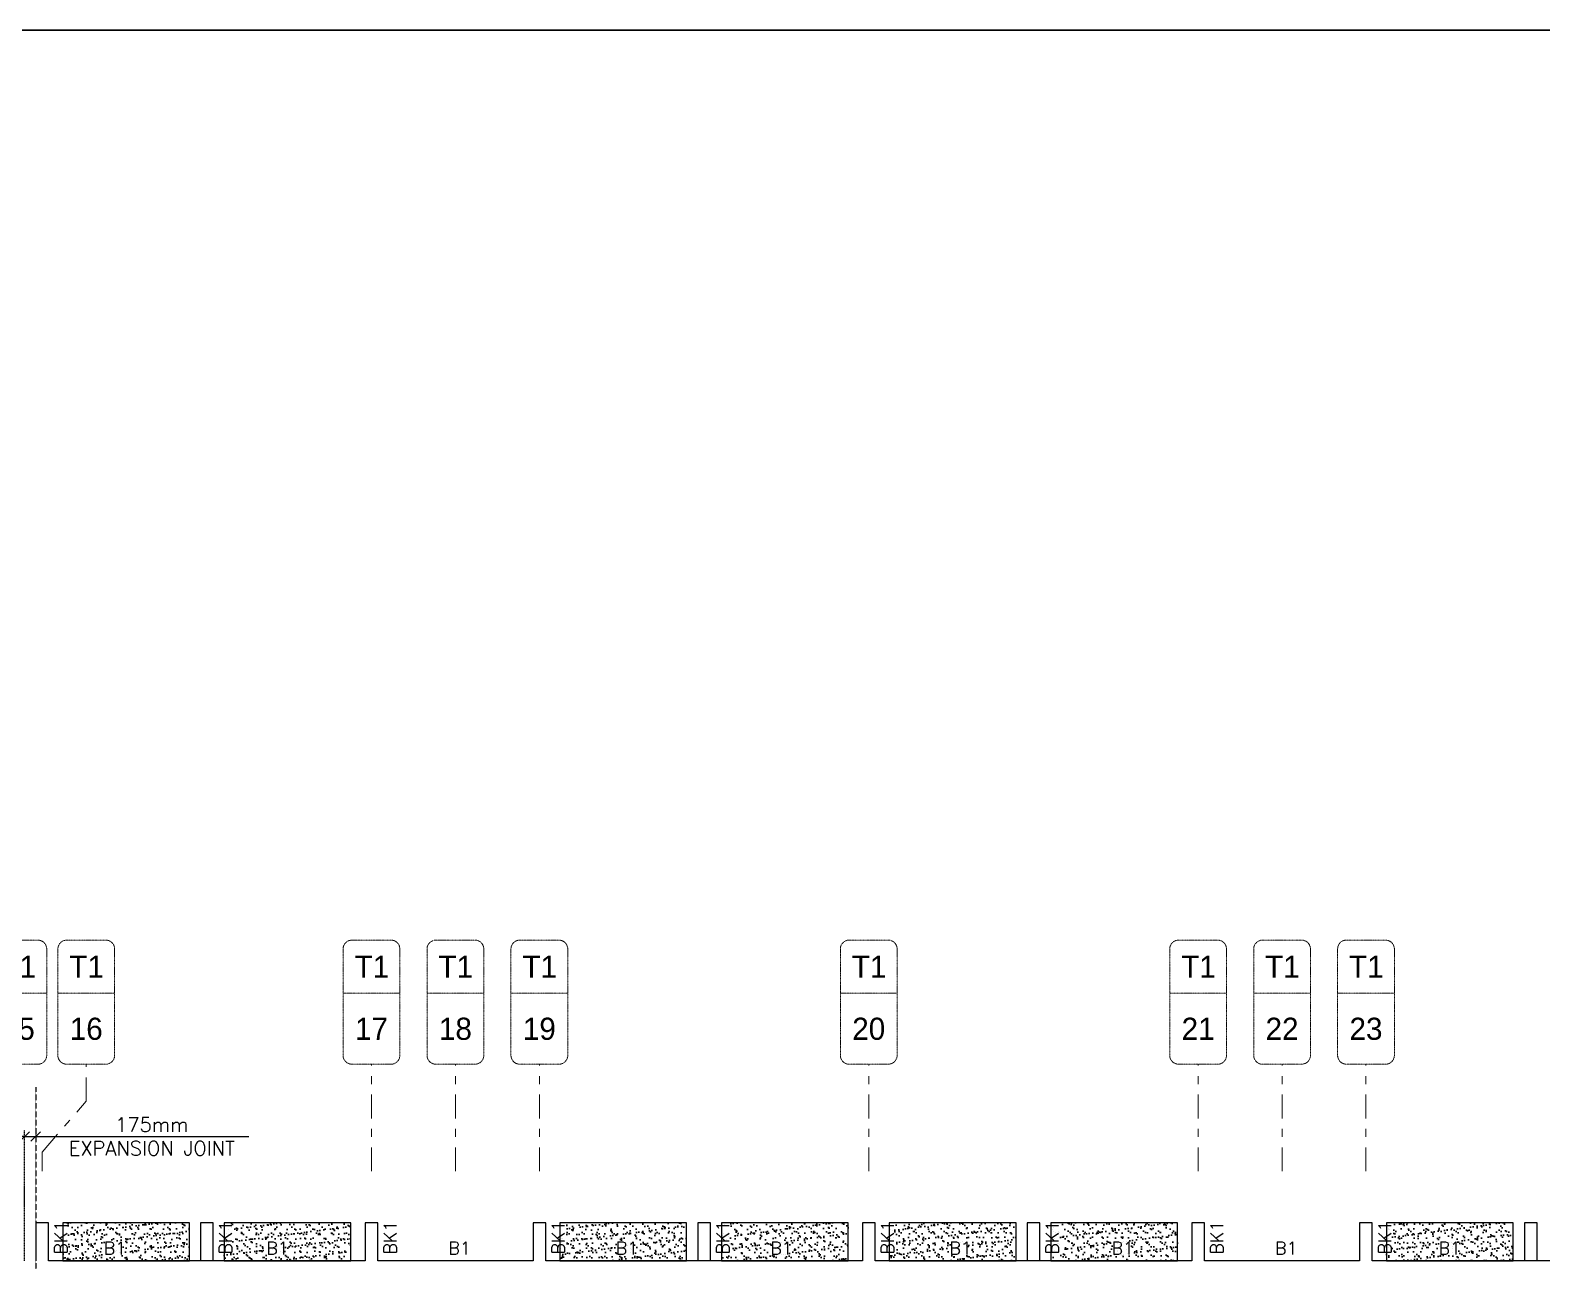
# Model space of a CAD drawing. Header units: millimetres. Extents: x 1078357 to 2594950, y -5122486 to -4636555.
# Drawn here: x 1151216 to 1175078, y -4655991 to -4636555 of the extents above; entities that cross this region are included whole.
import ezdxf
from ezdxf.enums import TextEntityAlignment as Align

# ---------------------------------------------------------------- set-up
doc = ezdxf.new("R2010")
doc.units = ezdxf.units.MM
doc.header["$PDMODE"] = 35
for name, pattern in [('CONTINOUS', [0]), ('DGN STYLE 7', [8.34, 3.75, -1.67, 1.25, -1.67]), ('DOT', [0.25, 0, -0.25]), ('HIDDEN', [0.375, 0.25, -0.125]), ('New Retail block$0$CONTINOUS', [0])]:
    doc.linetypes.add(name, pattern=pattern)
doc.layers.get('0').update_dxf_attribs({"lineweight": 0})
doc.layers.get('Defpoints').update_dxf_attribs({"lineweight": 0})
for name, color, linetype, lineweight in [('Boundary', 40, 'Continuous', 30), ('GRID LINE', 8, 'Continuous', 0), ('GRID NO', 8, 'DGN STYLE 7', 13), ('HATCH', 8, 'Continuous', 30)]:
    doc.layers.add(name, color=color, linetype=linetype, lineweight=lineweight)
for name, color, linetype in [('EXPANSION JOINT', 10, 'HIDDEN'), ('EXPANTION JOINT', 240, 'Continuous'), ('S-BEAM', 3, 'HIDDEN'), ('S-BEAM NO.', 6, 'Continuous'), ('S-SLAB-PROJECTION', 54, 'New Retail block$0$CONTINOUS')]:
    doc.layers.add(name, color=color, linetype=linetype)
doc.styles.add('Roman', font='romans')
doc.styles.add('ROMANS', font='romans.shx', dxfattribs={"width": 0.85})
doc.styles.get("Standard").update_dxf_attribs({"font": 'Adani Regular.ttf', "height": 500})
doc.dimstyles.new('HARESH', dxfattribs={"dimtxt": 150, "dimasz": 75, "dimexe": 0, "dimexo": 0, "dimgap": 25, "dimtad": 1, "dimdec": 0, "dimdsep": 46, "dimtxsty": 'Roman', "dimblk": 'OBLIQUE', "dimcen": 225, "dimdle": 25, "dimclrd": 2, "dimclre": 2, "dimclrt": 7, "dimadec": 8, "dimazin": 1, "dimtfac": 1, "dimtdec": 0, "dimtmove": 0, "dimatfit": 0, "dimfxl": 1, "dimlwd": -1, "dimlwe": -1, "dimarcsym": 0})

# ---------------------------------------------------------------- blocks, each defined once
blk = doc.blocks.new('_Oblique')
at = {"color": 0, "linetype": 'ByBlock', "lineweight": -2}
blk.add_line((-0.5, -0.5), (0.5, 0.5), dxfattribs=at)
blk = doc.blocks.new('*D1445')
at = {"layer": 'Defpoints', "color": 0, "linetype": 'CONTINOUS', "ltscale": 0.5, "transparency": 16777216}
for p in [(1151303, -4653978, 3), (1151303, -4654028), (1151128, -4655991, 0)]:
    blk.add_point(p, dxfattribs=at)
at = {"layer": 'EXPANTION JOINT', "color": 2, "linetype": 'CONTINOUS', "ltscale": 0.5, "transparency": 16777216}
for p, q in [((1151128, -4654028), (1150978, -4654028)), ((1151128, -4654028), (1151303, -4654028)), ((1151303, -4654028), (1154668, -4654028))]:
    blk.add_line(p, q, dxfattribs=at)
at = {"layer": 'EXPANTION JOINT', "color": 2, "linetype": 'DOT', "ltscale": 0.5, "transparency": 16777216}
for p, q in [((1151128, -4655991), (1151128, -4653928)), ((1151303, -4653978), (1151303, -4654128))]:
    blk.add_line(p, q, dxfattribs=at)
at = {"layer": 'EXPANTION JOINT', "color": 2, "linetype": 'CONTINOUS', "ltscale": 0.5, "transparency": 16777216, "xscale": 150, "yscale": 150, "zscale": 150}
blk.add_blockref('_Oblique', (1151128, -4654028), dxfattribs=at)
at = {"layer": 'EXPANTION JOINT', "color": 2, "linetype": 'CONTINOUS', "ltscale": 0.5, "transparency": 16777216, "xscale": 150, "yscale": 150, "zscale": 150, "rotation": 180}
blk.add_blockref('_Oblique', (1151303, -4654028), dxfattribs=at)
at = {"layer": 'EXPANTION JOINT', "color": 7, "linetype": 'CONTINOUS', "ltscale": 0.5, "transparency": 16777216, "char_height": 225, "attachment_point": 5, "style": 'Roman'}
for s, insert in [('175mm', (1153135, -4653840)), ('EXPANSION JOINT ', (1153135, -4654215))]:
    blk.add_mtext(s, dxfattribs=dict(at, insert=insert))
blk = doc.blocks.new('*D1446')
at = {"layer": 'Defpoints', "color": 0, "linetype": 'CONTINOUS', "ltscale": 0.5, "transparency": 16777216}
for p in [(1151303, -4653978, 3), (1151303, -4654028), (1151128, -4655991, 0)]:
    blk.add_point(p, dxfattribs=at)
at = {"layer": 'EXPANTION JOINT', "color": 2, "linetype": 'CONTINOUS', "ltscale": 0.5, "transparency": 16777216}
for p, q in [((1151128, -4654028), (1150978, -4654028)), ((1151128, -4654028), (1151303, -4654028)), ((1151303, -4654028), (1154668, -4654028))]:
    blk.add_line(p, q, dxfattribs=at)
at = {"layer": 'EXPANTION JOINT', "color": 2, "linetype": 'DOT', "ltscale": 0.5, "transparency": 16777216}
for p, q in [((1151128, -4655991), (1151128, -4653928)), ((1151303, -4653978), (1151303, -4654128))]:
    blk.add_line(p, q, dxfattribs=at)
at = {"layer": 'EXPANTION JOINT', "color": 2, "linetype": 'CONTINOUS', "ltscale": 0.5, "transparency": 16777216, "xscale": 150, "yscale": 150, "zscale": 150}
blk.add_blockref('_Oblique', (1151128, -4654028), dxfattribs=at)
at = {"layer": 'EXPANTION JOINT', "color": 2, "linetype": 'CONTINOUS', "ltscale": 0.5, "transparency": 16777216, "xscale": 150, "yscale": 150, "zscale": 150, "rotation": 180}
blk.add_blockref('_Oblique', (1151303, -4654028), dxfattribs=at)
at = {"layer": 'EXPANTION JOINT', "color": 7, "linetype": 'CONTINOUS', "ltscale": 0.5, "transparency": 16777216, "char_height": 225, "attachment_point": 5, "style": 'Roman'}
for s, insert in [('175mm', (1153135, -4653840)), ('EXPANSION JOINT ', (1153135, -4654215))]:
    blk.add_mtext(s, dxfattribs=dict(at, insert=insert))
blk = doc.blocks.new('Tower grid nomenclature-ex')
at = {"layer": 'GRID NO'}
blk.add_lwpolyline([(-1250, -600), (1750, -600, 0.414214), (2000, -350), (2000, 750, 0.414214), (1750, 1000), (-1250, 1000, 0.414214), (-1500, 750), (-1500, -350, 0.414214)], format="xyb", close=True, dxfattribs=at)
blk.add_lwpolyline([(0, 1000), (0, -600)], dxfattribs=at)
at = {"layer": 'GRID NO', "flags": 8}
for p in [(-1235, 400), (1788, 400)]:
    blk.add_attdef('GRID', text='', height=625, dxfattribs=at).set_placement(p, align=Align.MIDDLE_CENTER)

msp = doc.modelspace()

# ---------------------------------------------------------------- hatches: boundary and pattern name
at = {"layer": 'HATCH'}
h = msp.add_hatch(dxfattribs=at)
h.set_pattern_fill('AR-SAND', color=8, scale=3, angle=179.97015)
h.set_pattern_definition([(37.4701541, (-1765330.2, 9331579.07), (-4.7236114, 146.8264517), [0, -115.824, 0, -129.54, 0, -123.825]), (7.4701541, (-1765330.2, 9331579.07), (134.9689868, 214.9772528), [0, -62.484, 0, -104.394, 0, -40.005]), (327.4701541, (-1765423.92, 9331579.12), (237.2979035, 0.3075449), [0, -38.1, 0, -137.16, 0, -179.07]), (317.4701541, (-1765423.92, 9331579.12), (229.1017424, 66.759465), [0, -19.05, 0, -89.916, 0, -102.87])])
h.paths.add_polyline_path([(1153728.3, -4655391.2), (1151728.3, -4655391.2), (1151728.3, -4655991.2), (1153728.3, -4655991.2)])
h = msp.add_hatch(dxfattribs=at)
h.set_pattern_fill('AR-SAND', color=8, scale=3, angle=179.97015)
h.set_pattern_definition([(37.4701541, (-1767880.2, 9331579.07), (-4.7236114, 146.8264517), [0, -115.824, 0, -129.54, 0, -123.825]), (7.4701541, (-1767880.2, 9331579.07), (134.9689868, 214.9772528), [0, -62.484, 0, -104.394, 0, -40.005]), (327.4701541, (-1767973.92, 9331579.12), (237.2979035, 0.3075449), [0, -38.1, 0, -137.16, 0, -179.07]), (317.4701541, (-1767973.92, 9331579.12), (229.1017424, 66.759465), [0, -19.05, 0, -89.916, 0, -102.87])])
h.paths.add_polyline_path([(1156278.3, -4655391.2), (1154278.3, -4655391.2), (1154278.3, -4655991.2), (1156278.3, -4655991.2)])
h = msp.add_hatch(dxfattribs=at)
h.set_pattern_fill('AR-SAND', color=8, scale=3, angle=179.97015)
h.set_pattern_definition([(37.4701541, (-1773180.2, 9331579.07), (-4.7236114, 146.8264517), [0, -115.824, 0, -129.54, 0, -123.825]), (7.4701541, (-1773180.2, 9331579.07), (134.9689868, 214.9772528), [0, -62.484, 0, -104.394, 0, -40.005]), (327.4701541, (-1773273.92, 9331579.12), (237.2979035, 0.3075449), [0, -38.1, 0, -137.16, 0, -179.07]), (317.4701541, (-1773273.92, 9331579.12), (229.1017424, 66.759465), [0, -19.05, 0, -89.916, 0, -102.87])])
h.paths.add_polyline_path([(1161578.3, -4655391.2), (1159578.3, -4655391.2), (1159578.3, -4655991.2), (1161578.3, -4655991.2)])
h = msp.add_hatch(dxfattribs=at)
h.set_pattern_fill('AR-SAND', color=8, scale=3, angle=179.97015)
h.set_pattern_definition([(37.4701541, (-1775730.2, 9331579.07), (-4.7236114, 146.8264517), [0, -115.824, 0, -129.54, 0, -123.825]), (7.4701541, (-1775730.2, 9331579.07), (134.9689868, 214.9772528), [0, -62.484, 0, -104.394, 0, -40.005]), (327.4701541, (-1775823.92, 9331579.12), (237.2979035, 0.3075449), [0, -38.1, 0, -137.16, 0, -179.07]), (317.4701541, (-1775823.92, 9331579.12), (229.1017424, 66.759465), [0, -19.05, 0, -89.916, 0, -102.87])])
h.paths.add_polyline_path([(1164128.3, -4655391.2), (1162128.3, -4655391.2), (1162128.3, -4655991.2), (1164128.3, -4655991.2)])
h = msp.add_hatch(dxfattribs=at)
h.set_pattern_fill('AR-SAND', color=8, scale=3, angle=179.97015)
h.set_pattern_definition([(37.4701541, (-1778380.2, 9331579.07), (-4.7236114, 146.8264517), [0, -115.824, 0, -129.54, 0, -123.825]), (7.4701541, (-1778380.2, 9331579.07), (134.9689868, 214.9772528), [0, -62.484, 0, -104.394, 0, -40.005]), (327.4701541, (-1778473.92, 9331579.12), (237.2979035, 0.3075449), [0, -38.1, 0, -137.16, 0, -179.07]), (317.4701541, (-1778473.92, 9331579.12), (229.1017424, 66.759465), [0, -19.05, 0, -89.916, 0, -102.87])])
h.paths.add_polyline_path([(1166778.3, -4655391.2), (1164778.3, -4655391.2), (1164778.3, -4655991.2), (1166778.3, -4655991.2)])
h = msp.add_hatch(dxfattribs=at)
h.set_pattern_fill('AR-SAND', color=8, scale=3, angle=179.97015)
h.set_pattern_definition([(37.4701541, (-1780930.2, 9331579.07), (-4.7236114, 146.8264517), [0, -115.824, 0, -129.54, 0, -123.825]), (7.4701541, (-1780930.2, 9331579.07), (134.9689868, 214.9772528), [0, -62.484, 0, -104.394, 0, -40.005]), (327.4701541, (-1781023.92, 9331579.12), (237.2979035, 0.3075449), [0, -38.1, 0, -137.16, 0, -179.07]), (317.4701541, (-1781023.92, 9331579.12), (229.1017424, 66.759465), [0, -19.05, 0, -89.916, 0, -102.87])])
h.paths.add_polyline_path([(1169328.3, -4655391.2), (1167328.3, -4655391.2), (1167328.3, -4655991.2), (1169328.3, -4655991.2)])
h = msp.add_hatch(dxfattribs=at)
h.set_pattern_fill('AR-SAND', color=8, scale=3, angle=179.97015)
h.set_pattern_definition([(37.4701541, (-1786230.2, 9331579.07), (-4.7236114, 146.8264517), [0, -115.824, 0, -129.54, 0, -123.825]), (7.4701541, (-1786230.2, 9331579.07), (134.9689868, 214.9772528), [0, -62.484, 0, -104.394, 0, -40.005]), (327.4701541, (-1786323.92, 9331579.12), (237.2979035, 0.3075449), [0, -38.1, 0, -137.16, 0, -179.07]), (317.4701541, (-1786323.92, 9331579.12), (229.1017424, 66.759465), [0, -19.05, 0, -89.916, 0, -102.87])])
h.paths.add_polyline_path([(1174628.3, -4655391.2), (1172628.3, -4655391.2), (1172628.3, -4655991.2), (1174628.3, -4655991.2)])

# ---------------------------------------------------------------- linework, layer by layer
at = {"layer": 'Boundary', "ltscale": 700, "elevation": 0}
msp.add_lwpolyline([(1097224.7, -4636555), (1204038.4, -4636555), (1204038.4, -4684019.2), (1097224.7, -4684019.2)], close=True, dxfattribs=at)
at = {"layer": 'EXPANSION JOINT'}
msp.add_line((1151303.3, -4653251.2, 0), (1151303.3, -4667391.2, 0), dxfattribs=at)
msp.add_line((1151303.3, -4653251.2, 0), (1151303.3, -4667391.2, 0), dxfattribs=at)
at = {"layer": 'GRID LINE', "linetype": 'DGN STYLE 7', "ltscale": 100, "elevation": 0}
for points in [[(1151403.4, -4654575.5), (1151403.4, -4654276.6), (1152100.6, -4653471.7), (1152100.6, -4652886.6)], [(1156603.4, -4654575.5), (1156603.4, -4652886.6)], [(1157928.4, -4654575.5), (1157928.4, -4652886.6)], [(1159253.4, -4654575.5), (1159253.4, -4652886.6)], [(1164453.4, -4654575.5), (1164453.4, -4652886.6)], [(1169653.4, -4654575.5), (1169653.4, -4652886.6)], [(1170978.4, -4654575.5), (1170978.4, -4652886.6)], [(1172303.4, -4654575.5), (1172303.4, -4652886.6)]]:
    msp.add_lwpolyline(points, dxfattribs=at)
at = {"layer": 'S-BEAM', "linetype": 'CONTINOUS', "ltscale": 700}
for p, q in [((1151503.3, -4655391.1, 0), (1151303.3, -4655391.1, 0)), ((1151303.3, -4655391.1, 0), (1151303.4, -4655991.1, 0)), ((1151503.3, -4655991.1, 0), (1151503.3, -4655391.1, 0)), ((1154103.3, -4655391.1, 0), (1153903.3, -4655391.1, 0)), ((1153903.3, -4655391.1, 0), (1153903.4, -4655991.1, 0)), ((1154103.3, -4655991.1, 0), (1154103.3, -4655391.1, 0)), ((1156703.3, -4655391.1, 0), (1156503.3, -4655391.1, 0)), ((1156503.3, -4655391.1, 0), (1156503.4, -4655991.1, 0)), ((1156703.3, -4655991.1, 0), (1156703.3, -4655391.1, 0)), ((1159353.3, -4655391.1, 0), (1159153.3, -4655391.1, 0)), ((1159153.3, -4655391.1, 0), (1159153.4, -4655991.1, 0)), ((1159353.3, -4655991.1, 0), (1159353.3, -4655391.1, 0)), ((1161953.3, -4655391.2, 0), (1161753.3, -4655391.2, 0)), ((1161753.3, -4655391.2, 0), (1161753.4, -4655991.2, 0)), ((1161953.3, -4655991.2, 0), (1161953.3, -4655391.2, 0)), ((1164553.3, -4655391.1, 0), (1164353.3, -4655391.1, 0)), ((1164353.3, -4655391.1, 0), (1164353.4, -4655991.1, 0)), ((1164553.3, -4655991.1, 0), (1164553.3, -4655391.1, 0)), ((1167153.3, -4655391.2, 0), (1166953.3, -4655391.2, 0)), ((1166953.3, -4655391.2, 0), (1166953.4, -4655991.2, 0)), ((1167153.3, -4655991.2, 0), (1167153.3, -4655391.2, 0)), ((1169753.3, -4655391.1, 0), (1169553.3, -4655391.1, 0)), ((1169553.3, -4655391.1, 0), (1169553.4, -4655991.1, 0)), ((1169753.3, -4655991.1, 0), (1169753.3, -4655391.1, 0)), ((1172403.3, -4655391.1, 0), (1172203.3, -4655391.1, 0)), ((1172203.3, -4655391.1, 0), (1172203.4, -4655991.1, 0)), ((1172403.3, -4655991.1, 0), (1172403.3, -4655391.1, 0)), ((1175003.3, -4655391.2, 0), (1174803.3, -4655391.2, 0)), ((1174803.3, -4655391.2, 0), (1174803.4, -4655991.2, 0)), ((1175003.3, -4655991.2, 0), (1175003.3, -4655391.2, 0)), ((1156503.3, -4655991.1, 0), (1151503.3, -4655991.1, 0)), ((1159153.4, -4655989.7, 50), (1156703.7, -4655989.7, 0)), ((1164353.3, -4655991.2, 0), (1159353.3, -4655991.2, 0)), ((1169553.3, -4655991.2, 0), (1164553.3, -4655991.2, 0)), ((1172203.4, -4655991.1, 0), (1169753.7, -4655991.1, -50)), ((1177403.3, -4655991.2, 0), (1172403.3, -4655991.2, 0))]:
    msp.add_line(p, q, dxfattribs=at)
at = {"layer": 'S-SLAB-PROJECTION', "elevation": 0}
for points in [[(1153728.3, -4655391.2), (1151728.3, -4655391.2), (1151728.3, -4655991.2), (1153728.3, -4655991.2)], [(1156278.3, -4655391.2), (1154278.3, -4655391.2), (1154278.3, -4655991.2), (1156278.3, -4655991.2)], [(1161578.3, -4655391.2), (1159578.3, -4655391.2), (1159578.3, -4655991.2), (1161578.3, -4655991.2)], [(1164128.3, -4655391.2), (1162128.3, -4655391.2), (1162128.3, -4655991.2), (1164128.3, -4655991.2)], [(1166778.3, -4655391.2), (1164778.3, -4655391.2), (1164778.3, -4655991.2), (1166778.3, -4655991.2)], [(1169328.3, -4655391.2), (1167328.3, -4655391.2), (1167328.3, -4655991.2), (1169328.3, -4655991.2)], [(1174628.3, -4655391.2), (1172628.3, -4655391.2), (1172628.3, -4655991.2), (1174628.3, -4655991.2)]]:
    msp.add_lwpolyline(points, close=True, dxfattribs=at)

# ---------------------------------------------------------------- block references
at = {"layer": 'GRID NO'}
ref = msp.add_blockref('Tower grid nomenclature-ex', (1150916.4, -4651766.6, 0), dxfattribs=dict(at, xscale=0.56, yscale=0.56, zscale=0.56, rotation=270))
ref.add_attrib('GRID', '15', dxfattribs={"height": 350}).set_placement((1151028.4, -4652326.6, 0), align=Align.MIDDLE_CENTER)
ref.add_attrib('GRID', 'T1', dxfattribs={"height": 350}).set_placement((1151034.2, -4651346.6, 0), align=Align.MIDDLE_CENTER)
ref = msp.add_blockref('Tower grid nomenclature-ex', (1151988.6, -4651766.6, 0), dxfattribs=dict(at, xscale=0.56, yscale=0.56, zscale=0.56, rotation=270))
ref.add_attrib('GRID', '16', dxfattribs={"height": 350}).set_placement((1152100.6, -4652326.6, 0), align=Align.MIDDLE_CENTER)
ref.add_attrib('GRID', 'T1', dxfattribs={"height": 350}).set_placement((1152106.5, -4651346.6, 0), align=Align.MIDDLE_CENTER)
ref = msp.add_blockref('Tower grid nomenclature-ex', (1156491.4, -4651766.6, 0), dxfattribs=dict(at, xscale=0.56, yscale=0.56, zscale=0.56, rotation=270))
ref.add_attrib('GRID', '17', dxfattribs={"height": 350}).set_placement((1156603.4, -4652326.6, 0), align=Align.MIDDLE_CENTER)
ref.add_attrib('GRID', 'T1', dxfattribs={"height": 350}).set_placement((1156609.2, -4651346.6, 0), align=Align.MIDDLE_CENTER)
ref = msp.add_blockref('Tower grid nomenclature-ex', (1157816.4, -4651766.6, 0), dxfattribs=dict(at, xscale=0.56, yscale=0.56, zscale=0.56, rotation=270))
ref.add_attrib('GRID', '18', dxfattribs={"height": 350}).set_placement((1157928.4, -4652326.6, 0), align=Align.MIDDLE_CENTER)
ref.add_attrib('GRID', 'T1', dxfattribs={"height": 350}).set_placement((1157934.2, -4651346.6, 0), align=Align.MIDDLE_CENTER)
ref = msp.add_blockref('Tower grid nomenclature-ex', (1159141.4, -4651766.6, 0), dxfattribs=dict(at, xscale=0.56, yscale=0.56, zscale=0.56, rotation=270))
ref.add_attrib('GRID', '19', dxfattribs={"height": 350}).set_placement((1159253.4, -4652326.6, 0), align=Align.MIDDLE_CENTER)
ref.add_attrib('GRID', 'T1', dxfattribs={"height": 350}).set_placement((1159259.2, -4651346.6, 0), align=Align.MIDDLE_CENTER)
ref = msp.add_blockref('Tower grid nomenclature-ex', (1164341.4, -4651766.6, 0), dxfattribs=dict(at, xscale=0.56, yscale=0.56, zscale=0.56, rotation=270))
ref.add_attrib('GRID', '20', dxfattribs={"height": 350}).set_placement((1164453.4, -4652326.6, 0), align=Align.MIDDLE_CENTER)
ref.add_attrib('GRID', 'T1', dxfattribs={"height": 350}).set_placement((1164459.2, -4651346.6, 0), align=Align.MIDDLE_CENTER)
ref = msp.add_blockref('Tower grid nomenclature-ex', (1169541.4, -4651766.6, 0), dxfattribs=dict(at, xscale=0.56, yscale=0.56, zscale=0.56, rotation=270))
ref.add_attrib('GRID', '21', dxfattribs={"height": 350}).set_placement((1169653.4, -4652326.6, 0), align=Align.MIDDLE_CENTER)
ref.add_attrib('GRID', 'T1', dxfattribs={"height": 350}).set_placement((1169659.2, -4651346.6, 0), align=Align.MIDDLE_CENTER)
ref = msp.add_blockref('Tower grid nomenclature-ex', (1170866.4, -4651766.6, 0), dxfattribs=dict(at, xscale=0.56, yscale=0.56, zscale=0.56, rotation=270))
ref.add_attrib('GRID', '22', dxfattribs={"height": 350}).set_placement((1170978.4, -4652326.6, 0), align=Align.MIDDLE_CENTER)
ref.add_attrib('GRID', 'T1', dxfattribs={"height": 350}).set_placement((1170984.2, -4651346.6, 0), align=Align.MIDDLE_CENTER)
ref = msp.add_blockref('Tower grid nomenclature-ex', (1172191.4, -4651766.6, 0), dxfattribs=dict(at, xscale=0.56, yscale=0.56, zscale=0.56, rotation=270))
ref.add_attrib('GRID', '23', dxfattribs={"height": 350}).set_placement((1172303.4, -4652326.6, 0), align=Align.MIDDLE_CENTER)
ref.add_attrib('GRID', 'T1', dxfattribs={"height": 350}).set_placement((1172309.2, -4651346.6, 0), align=Align.MIDDLE_CENTER)

# ---------------------------------------------------------------- texts
at = {"layer": 'S-BEAM NO.', "linetype": 'CONTINOUS', "ltscale": 700, "style": 'ROMANS'}
for p in [(1151799, -4655890.8, 50), (1154399, -4655890.8, 50), (1156999, -4655890.8, 50), (1159649, -4655890.8, 50), (1162249, -4655890.8, 50), (1164849, -4655890.8, 50), (1167449, -4655890.8, 50), (1170049, -4655890.8, 50), (1172699, -4655890.8, 50)]:
    msp.add_text('BK1', height=200, rotation=90, dxfattribs=at).set_placement(p)
at = {"layer": 'S-BEAM NO.', "linetype": 'HIDDEN', "ltscale": 500, "style": 'ROMANS'}
for p in [(1152376.9, -4655890.8, -2.7), (1154941.8, -4655890.8, -2.7), (1157818.1, -4655889.4, 47.3), (1160460.1, -4655890.8, -2.7), (1162899, -4655890.8, -2.7), (1165725.8, -4655890.8, -2.7), (1168285.8, -4655890.8, -2.7), (1170868.1, -4655890.8, -2.7), (1173448.1, -4655890.8, -2.7)]:
    msp.add_text('B1', height=200, rotation=359.99906, dxfattribs=at).set_placement(p)

# ---------------------------------------------------------------- dimensions: what is measured, and where the dimension line sits
at = {"layer": 'EXPANTION JOINT', "linetype": 'CONTINOUS', "ltscale": 0.5}
for picture in ['*D1445', '*D1446']:
    dim = msp.add_linear_dim(base=(1151303.3, -4654027.9, -2.8), p1=(1151128.4, -4655990.8, -2.8), p2=(1151303.3, -4653977.5, 0), text='175mm\\XEXPANSION JOINT ', dimstyle='HARESH', override={"dimtxt": 225, "dimasz": 150, "dimexe": 100, "dimgap": 75, "dimtxsty": 'Roman', "dimdle": 1, "dimfxl": 500, "dimarcsym": 1}, dxfattribs=at)
    dim.commit()
    dim.dimension.update_dxf_attribs({"geometry": picture, "text_midpoint": (1153135.5, -4654027.9, -2.8)})

doc.saveas('drawing.dxf')
